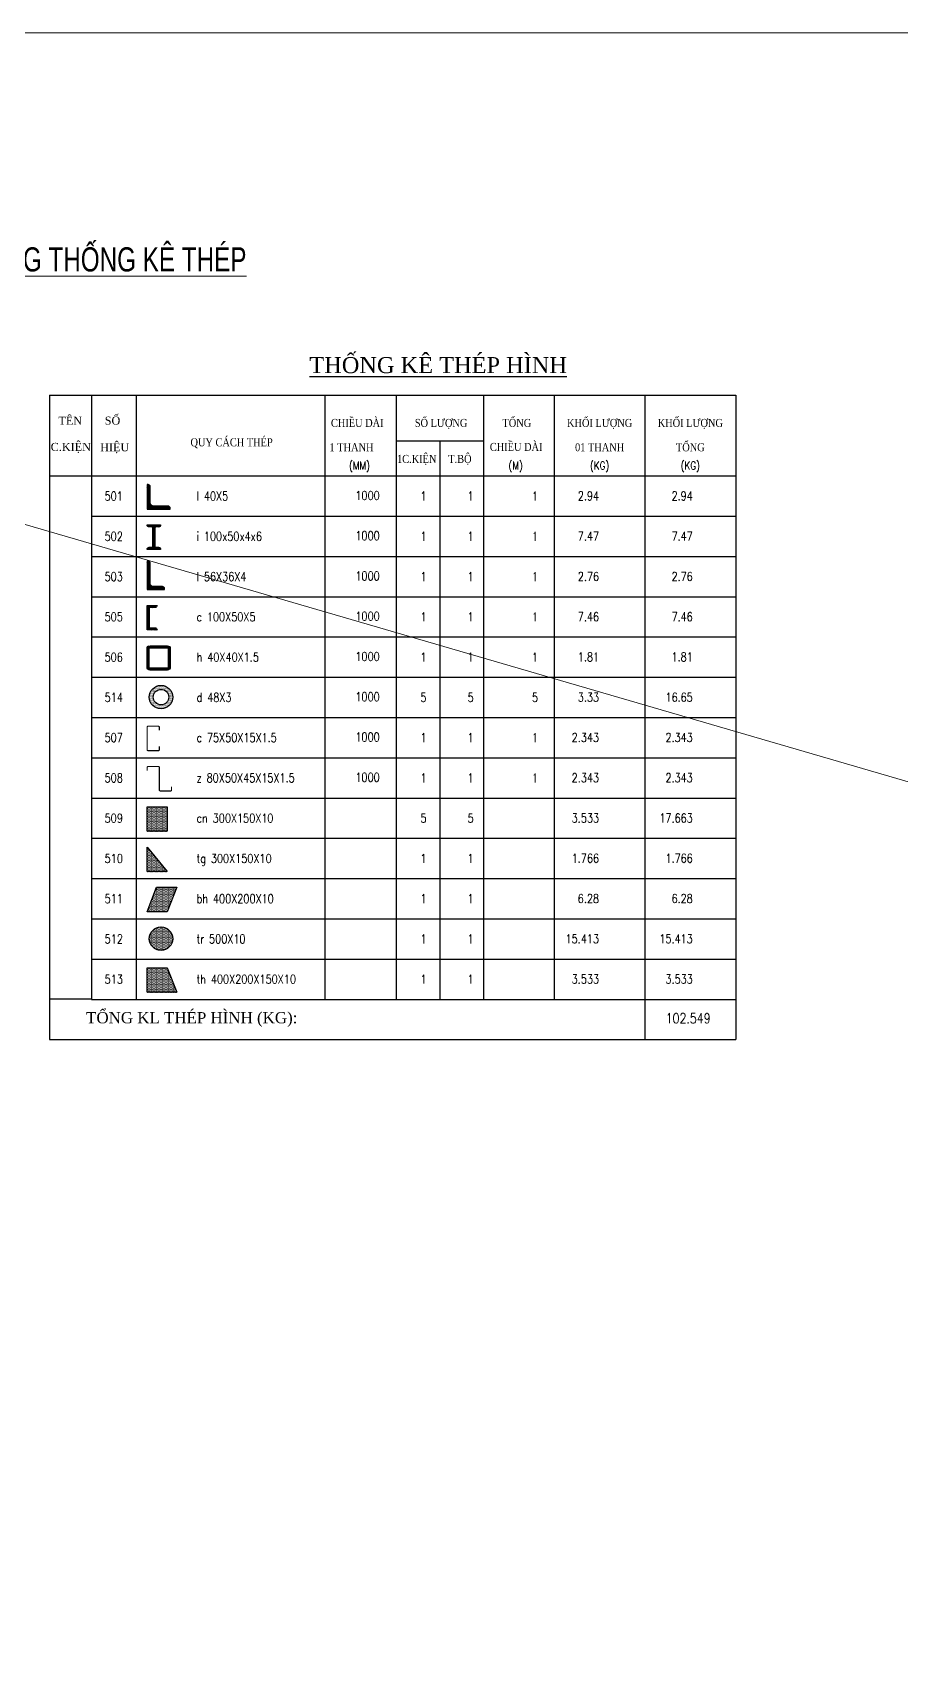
# Model space of a CAD drawing. Header units: millimetres. Extents: x -28300 to 83476, y -20306 to 12288.
# Drawn here: x -11468 to -2858, y -4009 to 12288 of the extents above; entities that cross this region are included whole.
import ezdxf
from ezdxf.enums import TextEntityAlignment as Align

# ---------------------------------------------------------------- set-up
doc = ezdxf.new("R2010")
doc.units = ezdxf.units.MM
doc.header["$LTSCALE"] = 20
doc.layers.add('00-Dim', color=8, linetype='Continuous', lineweight=13)
doc.layers.add('00-Text', color=4, linetype='Continuous', lineweight=15)
doc.layers.add('TKT_TextTD', color=2, linetype='Continuous')
doc.styles.add('TK', font='vnsimli.shx', dxfattribs={"width": 0.8})
doc.styles.add('TKT', font='vnsimli.shx', dxfattribs={"width": 0.8})
doc.styles.add('TKT_TieuDe', font='vntimeh.shx', dxfattribs={"width": 0.85})
doc.styles.add('VnAvantH', font='VHAVAN.TTF', dxfattribs={"width": 0.9})
pattern_1 = [(45, (29855.52012, 91748.59498), (-0.1767766953, 0.1767766953), [])]
pattern_2 = [(0, (30254.29495, 91750.79997), (0.15625, 0.3125), [0, -0.3125])]

# ---------------------------------------------------------------- blocks, each defined once
blk = doc.blocks.new('TKH_KLN')
at = {"color": 7}
blk.add_line((0, 0.04), (0, -9.96), dxfattribs=at)
for p, q in [((10.38, 0.04), (0, 0.04)), ((147.77, 0), (147.77, -10)), ((170.29, 0.04), (170.29, -9.96))]:
    blk.add_line(p, q)
at = {"color": 0}
blk.add_line((0, -9.96), (170.29, -9.96), dxfattribs=at)
at = {"color": 2, "style": 'TKT_TieuDe'}
blk.add_text('tæng kl thÐp h×nh (kg):', height=2.7778, dxfattribs=at).set_placement((9.07, -5.95))
at = {"color": 2, "style": 'TKT', "width": 0.8}
blk.add_attdef('TL1', text='', height=2.5, dxfattribs=at).set_placement((158.49, -5.95), align=Align.CENTER)
blk = doc.blocks.new('TKH_TD')
for p, q in [((0, 0), (0, -20)), ((0, 0), (170.29, 0)), ((10.38, 0), (10.38, -20)), ((21.49, 0), (21.49, -20)), ((68.33, 0), (68.33, -20)), ((86.03, 0), (86.03, -20)), ((107.71, 0), (107.71, -20)), ((125.26, 0), (125.26, -20)), ((147.77, 0), (147.77, -20)), ((170.29, 0), (170.29, -19.93)), ((170.29, 0), (170.29, -20)), ((86.03, -11.34), (107.71, -11.34)), ((96.87, -11.34), (96.87, -20)), ((0, -20), (170.29, -20))]:
    blk.add_line(p, q)
at = {"layer": 'TKT_TextTD', "color": 2, "style": 'TKT_TieuDe'}
for s, height, p in [('%%UTHèNg K£ THÐP h×nh', 4, (64.48, 5.49)), ('Tªn', 2, (2.19, -7.33)), ('Sè ', 2, (13.69, -7.29)), ('C.kiÖn', 2, (0.28, -13.83)), ('hiÖu', 2, (12.56, -13.91))]:
    blk.add_text(s, height=height, dxfattribs=at).set_placement(p)
at = {"layer": 'TKT_TextTD', "color": 2}
for s, style, width, p in [('chiÒu dµi', 'TKT_TieuDe', 0.85, (69.84, -7.87)), ('sè l\xadîng', 'TKT_TieuDe', 0.85, (90.65, -7.87)), ('tæng ', 'TKT_TieuDe', 0.85, (112.41, -7.87)), ('quy c¸ch thÐp', 'TKT_TieuDe', 0.85, (34.98, -12.68)), ('1 THANH', 'TKT_TieuDe', 0.85, (69.48, -13.91)), ('chiÒu dµi', 'TKT_TieuDe', 0.85, (109.28, -13.83)), ('(MM)', 'TKT', 0.8, (74.32, -18.47)), ('1C.KiÖn', 'TKT_TieuDe', 0.85, (86.24, -16.81)), ('T.Bé', 'TKT_TieuDe', 0.85, (98.96, -16.81)), ('(M)', 'TKT', 0.8, (113.9, -18.47))]:
    blk.add_text(s, height=2, dxfattribs=dict(at, style=style, width=width)).set_placement(p)
for s, style, width, p in [('khèi l\xadîng', 'TKT_TieuDe', 0.85, (136.52, -7.87)), ('khèi l\xadîng', 'TKT_TieuDe', 0.85, (159.03, -7.87)), ('01 thanh', 'TKT_TieuDe', 0.85, (136.52, -13.91)), ('tæng', 'TKT_TieuDe', 0.85, (159.03, -13.91)), ('(KG)', 'TKT', 0.8, (136.52, -18.47)), ('(KG)', 'TKT', 0.8, (159.03, -18.47))]:
    blk.add_text(s, height=2, dxfattribs=dict(at, style=style, width=width)).set_placement(p, align=Align.CENTER)
blk = doc.blocks.new('TKH_B1')
h = blk.add_hatch()
h.set_pattern_fill('ANSI31', color=251, scale=2, style=0)
h.set_pattern_definition(pattern_1)
edge = h.paths.add_edge_path()
edge.add_line((24.47, -2.2), (24.22, -2.2))
edge.add_line((24.22, -2.2), (24.22, -8.28))
edge.add_line((24.22, -8.28), (29.94, -8.28))
edge.add_line((29.94, -8.28), (29.94, -8.03))
edge.add_arc((29.44, -8.03), 0.5, 0, 90)
edge.add_line((29.44, -7.53), (25.72, -7.53))
edge.add_arc((25.72, -6.78), 0.75, 180, 270, ccw=False)
edge.add_line((24.97, -6.78), (24.97, -2.7))
edge.add_arc((24.47, -2.7), 0.5, 0, 90)
for p, q in [((0, 0), (0, -10)), ((10.38, -0.04), (10.38, -10.04)), ((68.33, -0.04), (68.33, -10.04)), ((86.03, -0.04), (86.03, -10.04)), ((96.87, -0.04), (96.87, -10.04)), ((107.71, -0.04), (107.71, -10.04)), ((125.26, -0.04), (125.26, -10.04)), ((147.77, 0), (147.77, -10)), ((170.29, -0.04), (170.29, -10.04))]:
    blk.add_line(p, q)
at = {"color": 7}
blk.add_line((21.49, -0.04), (21.49, -10.04), dxfattribs=at)
at = {"color": 8}
blk.add_line((10.38, -10.04), (170.29, -10.04), dxfattribs=at)
blk.add_lwpolyline([(24.47, -2.2), (24.22, -2.2), (24.22, -8.28), (29.94, -8.28), (29.94, -8.03, 0.414214), (29.44, -7.53), (25.72, -7.53, -0.414214), (24.97, -6.78), (24.97, -2.7, 0.414214)], format="xyb", close=True)
at = {"style": 'TK', "width": 0.8}
blk.add_attdef('SH', text='', height=2.2, dxfattribs=at).set_placement((15.93, -5.04), align=Align.MIDDLE)
blk.add_attdef('QC', (36.49, -6.14), '', height=2.2, dxfattribs=at)
for tag, p in [('DAI', (81.93, -4.88)), ('SL1', (93.56, -5.04)), ('SLTB', (105.24, -5.04)), ('CD', (121.24, -5.04)), ('TL1', (136.38, -5)), ('TL2', (159.65, -5))]:
    blk.add_attdef(tag, text='', height=2.2, dxfattribs=at).set_placement(p, align=Align.MIDDLE_RIGHT)
blk = doc.blocks.new('TKH_B2')
h = blk.add_hatch()
h.set_pattern_fill('ANSI31', color=251, scale=2, style=0)
h.set_pattern_definition([(45, (29846.50935, 91766.29391), (-0.1767766953, 0.1767766953), [])])
edge = h.paths.add_edge_path()
edge.add_arc((26.38, -2.97), 0.25, 90, 180)
edge.add_line((26.13, -2.97), (26.13, -7.51))
edge.add_arc((26.38, -7.51), 0.25, 180, 270)
edge.add_line((26.38, -7.76), (27.06, -7.76))
edge.add_arc((27.06, -8.26), 0.5, 0, 90, ccw=False)
edge.add_line((27.56, -8.26), (27.56, -8.28))
edge.add_line((27.56, -8.28), (24.22, -8.28))
edge.add_line((24.22, -8.28), (24.22, -8.26))
edge.add_arc((24.72, -8.26), 0.5, 90, 180, ccw=False)
edge.add_line((24.72, -7.76), (25.4, -7.76))
edge.add_arc((25.4, -7.51), 0.25, 270, 360)
edge.add_line((25.65, -7.51), (25.65, -2.97))
edge.add_arc((25.4, -2.97), 0.25, 0, 90)
edge.add_line((25.4, -2.72), (24.72, -2.72))
edge.add_arc((24.72, -2.22), 0.5, 180, 270, ccw=False)
edge.add_line((24.22, -2.22), (24.22, -2.2))
edge.add_line((24.22, -2.2), (27.56, -2.2))
edge.add_line((27.56, -2.2), (27.56, -2.22))
edge.add_arc((27.06, -2.22), 0.5, 270, 360, ccw=False)
edge.add_line((27.06, -2.72), (26.38, -2.72))
for p, q in [((0, 0), (0, -10)), ((10.38, -0.04), (10.38, -10.04)), ((68.33, -0.04), (68.33, -10.04)), ((86.03, -0.04), (86.03, -10.04)), ((96.87, -0.04), (96.87, -10.04)), ((107.71, -0.04), (107.71, -10.04)), ((125.26, -0.04), (125.26, -10.04)), ((147.77, 0), (147.77, -10)), ((170.29, -0.04), (170.29, -10.04))]:
    blk.add_line(p, q)
at = {"color": 7}
blk.add_line((21.49, -0.04), (21.49, -10.04), dxfattribs=at)
at = {"color": 8}
blk.add_line((10.38, -10.04), (170.29, -10.04), dxfattribs=at)
blk.add_lwpolyline([(26.38, -2.72, 0.414214), (26.13, -2.97), (26.13, -7.51, 0.414214), (26.38, -7.76), (27.06, -7.76, -0.414214), (27.56, -8.26), (27.56, -8.28), (24.22, -8.28), (24.22, -8.26, -0.414214), (24.72, -7.76), (25.4, -7.76, 0.414214), (25.65, -7.51), (25.65, -2.97, 0.414214), (25.4, -2.72), (24.72, -2.72, -0.414214), (24.22, -2.22), (24.22, -2.2), (27.56, -2.2), (27.56, -2.22, -0.414214), (27.06, -2.72), (26.38, -2.72)], format="xyb")
at = {"style": 'TK', "width": 0.8}
blk.add_attdef('SH', text='', height=2.2, dxfattribs=at).set_placement((15.93, -5.04), align=Align.MIDDLE)
blk.add_attdef('QC', (36.49, -6.14), '', height=2.2, dxfattribs=at)
for tag, p in [('DAI', (81.93, -4.88)), ('SL1', (93.56, -5.04)), ('SLTB', (105.24, -5.04)), ('CD', (121.24, -5.04)), ('TL1', (136.38, -5)), ('TL2', (159.65, -5))]:
    blk.add_attdef(tag, text='', height=2.2, dxfattribs=at).set_placement(p, align=Align.MIDDLE_RIGHT)
blk = doc.blocks.new('TKH_B3')
h = blk.add_hatch()
h.set_pattern_fill('ANSI31', color=251, scale=2, style=0)
h.set_pattern_definition(pattern_1)
edge = h.paths.add_edge_path()
edge.add_line((24.47, -1.19), (24.22, -1.19))
edge.add_line((24.22, -1.19), (24.22, -8.28))
edge.add_line((24.22, -8.28), (28.54, -8.28))
edge.add_line((28.54, -8.28), (28.54, -8.03))
edge.add_arc((28.04, -8.03), 0.5, 0, 90)
edge.add_line((28.04, -7.53), (25.72, -7.53))
edge.add_arc((25.72, -6.78), 0.75, 180, 270, ccw=False)
edge.add_line((24.97, -6.78), (24.97, -1.69))
edge.add_arc((24.47, -1.69), 0.5, 0, 90)
for p, q in [((0, 0), (0, -10)), ((10.38, -0.04), (10.38, -10.04)), ((68.33, -0.04), (68.33, -10.04)), ((86.03, -0.04), (86.03, -10.04)), ((96.87, -0.04), (96.87, -10.04)), ((107.71, -0.04), (107.71, -10.04)), ((125.26, -0.04), (125.26, -10.04)), ((147.77, 0), (147.77, -10)), ((170.29, -0.04), (170.29, -10.04))]:
    blk.add_line(p, q)
at = {"color": 7}
blk.add_line((21.49, -0.04), (21.49, -10.04), dxfattribs=at)
at = {"color": 8}
blk.add_line((10.38, -10.04), (170.29, -10.04), dxfattribs=at)
blk.add_lwpolyline([(24.47, -1.19), (24.22, -1.19), (24.22, -8.28), (28.54, -8.28), (28.54, -8.03, 0.414214), (28.04, -7.53), (25.72, -7.53, -0.414214), (24.97, -6.78), (24.97, -1.69, 0.414214)], format="xyb", close=True)
at = {"style": 'TK', "width": 0.8}
blk.add_attdef('SH', text='', height=2.2, dxfattribs=at).set_placement((15.93, -5.04), align=Align.MIDDLE)
blk.add_attdef('QC', (36.49, -6.14), '', height=2.2, dxfattribs=at)
for tag, p in [('DAI', (81.93, -4.88)), ('SL1', (93.56, -5.04)), ('SLTB', (105.24, -5.04)), ('CD', (121.24, -5.04)), ('TL1', (136.38, -5)), ('TL2', (159.65, -5))]:
    blk.add_attdef(tag, text='', height=2.2, dxfattribs=at).set_placement(p, align=Align.MIDDLE_RIGHT)
blk = doc.blocks.new('TKH_B5')
h = blk.add_hatch()
h.set_pattern_fill('ANSI31', color=251, scale=2, style=0)
h.set_pattern_definition([(45, (30252.86249, 91691.33131), (-0.1767766953, 0.1767766953), [])])
h.paths.add_polyline_path([(24.22, -8.28), (26.69, -8.28, 0.426283), (26.19, -7.76), (24.94, -7.76, -0.414214), (24.69, -7.51), (24.69, -2.97, -0.414214), (24.94, -2.72), (26.19, -2.72, 0.426283), (26.69, -2.2), (24.22, -2.2)])
for p, q in [((0, 0), (0, -10)), ((10.38, -0.04), (10.38, -10.04)), ((68.33, -0.04), (68.33, -10.04)), ((86.03, -0.04), (86.03, -10.04)), ((96.87, -0.04), (96.87, -10.04)), ((107.71, -0.04), (107.71, -10.04)), ((125.26, -0.04), (125.26, -10.04)), ((147.77, 0), (147.77, -10)), ((170.29, -0.04), (170.29, -10.04))]:
    blk.add_line(p, q)
at = {"color": 7}
blk.add_line((21.49, -0.04), (21.49, -10.04), dxfattribs=at)
at = {"color": 8}
blk.add_line((10.38, -10.04), (170.29, -10.04), dxfattribs=at)
blk.add_lwpolyline([(24.94, -2.72, 0.414214), (24.69, -2.97), (24.69, -7.51, 0.414214), (24.94, -7.76), (26.19, -7.76, -0.414214), (26.69, -8.26), (26.69, -8.28), (24.22, -8.28), (24.22, -2.2), (26.69, -2.2), (26.69, -2.22, -0.414214), (26.19, -2.72), (24.94, -2.72)], format="xyb")
at = {"style": 'TK', "width": 0.8}
blk.add_attdef('SH', text='', height=2.2, dxfattribs=at).set_placement((15.93, -5.04), align=Align.MIDDLE)
blk.add_attdef('QC', (36.49, -6.14), '', height=2.2, dxfattribs=at)
for tag, p in [('DAI', (81.93, -4.88)), ('SL1', (93.56, -5.04)), ('SLTB', (105.24, -5.04)), ('CD', (121.24, -5.04)), ('TL1', (136.38, -5)), ('TL2', (159.65, -5))]:
    blk.add_attdef(tag, text='', height=2.2, dxfattribs=at).set_placement(p, align=Align.MIDDLE_RIGHT)
blk = doc.blocks.new('TKH_B6')
h = blk.add_hatch()
h.set_pattern_fill('ANSI31', color=251, scale=2, style=0)
h.set_pattern_definition([(45, (30254.29495, 91700.3071), (-0.1767766953, 0.1767766953), [])])
h.paths.add_polyline_path([(29.96, -2.97, 0.414214), (29.21, -2.22), (24.94, -2.22, 0.414214), (24.19, -2.97), (24.19, -7.51, 0.414214), (24.94, -8.26), (29.21, -8.26, 0.414214), (29.96, -7.51)])
h.paths.add_polyline_path([(29.46, -7.51, -0.414214), (29.21, -7.76), (24.94, -7.76, -0.414214), (24.69, -7.51), (24.69, -2.97, -0.414214), (24.94, -2.72), (29.21, -2.72, -0.414214), (29.46, -2.97)], flags=16)
for p, q in [((0, 0), (0, -10)), ((10.38, -0.04), (10.38, -10.04)), ((68.33, -0.04), (68.33, -10.04)), ((86.03, -0.04), (86.03, -10.04)), ((96.87, -0.04), (96.87, -10.04)), ((107.71, -0.04), (107.71, -10.04)), ((125.26, -0.04), (125.26, -10.04)), ((147.77, 0), (147.77, -10)), ((170.29, -0.04), (170.29, -10.04))]:
    blk.add_line(p, q)
at = {"color": 7}
blk.add_line((21.49, -0.04), (21.49, -10.04), dxfattribs=at)
at = {"color": 8}
blk.add_line((10.38, -10.04), (170.29, -10.04), dxfattribs=at)
for points in [[(29.21, -8.26), (24.94, -8.26, -0.414214), (24.19, -7.51), (24.19, -2.97, -0.414214), (24.94, -2.22), (29.21, -2.22, -0.414214), (29.96, -2.97), (29.96, -7.51, -0.414214)], [(29.21, -7.76), (24.94, -7.76, -0.414214), (24.69, -7.51), (24.69, -2.97, -0.414214), (24.94, -2.72), (29.21, -2.72, -0.414214), (29.46, -2.97), (29.46, -7.51, -0.414214), (29.21, -7.76)]]:
    blk.add_lwpolyline(points, format="xyb", close=True)
at = {"style": 'TK', "width": 0.8}
blk.add_attdef('SH', text='', height=2.2, dxfattribs=at).set_placement((15.93, -5.04), align=Align.MIDDLE)
blk.add_attdef('QC', (36.49, -6.14), '', height=2.2, dxfattribs=at)
for tag, p in [('DAI', (81.93, -4.88)), ('SL1', (93.56, -5.04)), ('SLTB', (105.24, -5.04)), ('CD', (121.24, -5.04)), ('TL1', (136.38, -5)), ('TL2', (159.65, -5))]:
    blk.add_attdef(tag, text='', height=2.2, dxfattribs=at).set_placement(p, align=Align.MIDDLE_RIGHT)
blk = doc.blocks.new('TKH_B7')
for p, q in [((0, 0), (0, -10)), ((10.38, -0.04), (10.38, -10.04)), ((68.33, -0.04), (68.33, -10.04)), ((86.03, -0.04), (86.03, -10.04)), ((96.87, -0.04), (96.87, -10.04)), ((107.71, -0.04), (107.71, -10.04)), ((125.26, -0.04), (125.26, -10.04)), ((147.77, 0), (147.77, -10)), ((170.29, -0.04), (170.29, -10.04))]:
    blk.add_line(p, q)
at = {"color": 7}
blk.add_line((21.49, -0.04), (21.49, -10.04), dxfattribs=at)
at = {"color": 8}
blk.add_line((10.38, -10.04), (170.29, -10.04), dxfattribs=at)
at = {"color": 3, "const_width": 0.3}
blk.add_lwpolyline([(27.24, -7.22), (27.24, -8.03, -0.414214), (26.99, -8.28), (24.47, -8.28, -0.414214), (24.22, -8.03), (24.22, -2.45, -0.414214), (24.47, -2.2), (26.99, -2.2, -0.414214), (27.24, -2.45), (27.24, -3.26)], format="xyb", dxfattribs=at)
at = {"style": 'TK', "width": 0.8}
blk.add_attdef('SH', text='', height=2.2, dxfattribs=at).set_placement((15.93, -5.04), align=Align.MIDDLE)
blk.add_attdef('QC', (36.49, -6.14), '', height=2.2, dxfattribs=at)
for tag, p in [('DAI', (81.93, -4.88)), ('SL1', (93.56, -5.04)), ('SLTB', (105.24, -5.04)), ('CD', (121.24, -5.04)), ('TL1', (136.38, -5)), ('TL2', (159.65, -5))]:
    blk.add_attdef(tag, text='', height=2.2, dxfattribs=at).set_placement(p, align=Align.MIDDLE_RIGHT)
blk = doc.blocks.new('TKH_B8')
for p, q in [((0, 0), (0, -10)), ((10.38, -0.04), (10.38, -10.04)), ((68.33, -0.04), (68.33, -10.04)), ((86.03, -0.04), (86.03, -10.04)), ((96.87, -0.04), (96.87, -10.04)), ((107.71, -0.04), (107.71, -10.04)), ((125.26, -0.04), (125.26, -10.04)), ((147.77, 0), (147.77, -10)), ((170.29, -0.04), (170.29, -10.04))]:
    blk.add_line(p, q)
at = {"color": 7}
blk.add_line((21.49, -0.04), (21.49, -10.04), dxfattribs=at)
at = {"color": 8}
blk.add_line((10.38, -10.04), (170.29, -10.04), dxfattribs=at)
at = {"color": 3, "const_width": 0.3}
blk.add_lwpolyline([(30.27, -7.22), (30.27, -8.03, -0.414214), (30.02, -8.28), (27.49, -8.28, -0.414214), (27.24, -8.03), (27.24, -2.45, 0.414214), (26.99, -2.2), (24.47, -2.2, 0.414214), (24.22, -2.45), (24.22, -3.26)], format="xyb", dxfattribs=at)
at = {"style": 'TK', "width": 0.8}
blk.add_attdef('SH', text='', height=2.2, dxfattribs=at).set_placement((15.93, -5.04), align=Align.MIDDLE)
blk.add_attdef('QC', (36.49, -6.14), '', height=2.2, dxfattribs=at)
for tag, p in [('DAI', (81.93, -4.88)), ('SL1', (93.56, -5.04)), ('SLTB', (105.24, -5.04)), ('CD', (121.24, -5.04)), ('TL1', (136.38, -5)), ('TL2', (159.65, -5))]:
    blk.add_attdef(tag, text='', height=2.2, dxfattribs=at).set_placement(p, align=Align.MIDDLE_RIGHT)
blk = doc.blocks.new('TKH_B9')
h = blk.add_hatch()
h.set_pattern_fill('DOTS', color=8, scale=5, style=0)
h.set_pattern_definition(pattern_2)
h.paths.add_polyline_path([(29.21, -2.2), (24.22, -2.2), (24.22, -8.28), (29.21, -8.28)])
for p, q in [((0, 0), (0, -10)), ((10.38, -0.04), (10.38, -10.04)), ((68.33, -0.04), (68.33, -10.04)), ((86.03, -0.04), (86.03, -10.04)), ((96.87, -0.04), (96.87, -10.04)), ((107.71, -0.04), (107.71, -10.04)), ((125.26, -0.04), (125.26, -10.04)), ((147.77, 0), (147.77, -10)), ((170.29, -0.04), (170.29, -10.04))]:
    blk.add_line(p, q)
at = {"color": 7}
blk.add_line((21.49, -0.04), (21.49, -10.04), dxfattribs=at)
at = {"color": 8}
blk.add_line((10.38, -10.04), (170.29, -10.04), dxfattribs=at)
at = {"color": 3}
blk.add_lwpolyline([(24.22, -2.2), (29.21, -2.2), (29.21, -8.28), (24.22, -8.28)], close=True, dxfattribs=at)
at = {"style": 'TK', "width": 0.8}
blk.add_attdef('SH', text='', height=2.2, dxfattribs=at).set_placement((15.93, -5.04), align=Align.MIDDLE)
blk.add_attdef('QC', (36.49, -6.14), '', height=2.2, dxfattribs=at)
for tag, p in [('DAI', (81.93, -4.88)), ('SL1', (93.56, -5.04)), ('SLTB', (105.24, -5.04)), ('CD', (121.24, -5.04)), ('TL1', (136.38, -5)), ('TL2', (159.65, -5))]:
    blk.add_attdef(tag, text='', height=2.2, dxfattribs=at).set_placement(p, align=Align.MIDDLE_RIGHT)
blk = doc.blocks.new('TKH_B10')
h = blk.add_hatch()
h.set_pattern_fill('DOTS', color=8, scale=5, style=0)
h.set_pattern_definition(pattern_2)
h.paths.add_polyline_path([(29.21, -8.28), (24.22, -2.2), (24.22, -8.28)])
for p, q in [((0, 0), (0, -10)), ((10.38, -0.04), (10.38, -10.04)), ((68.33, -0.04), (68.33, -10.04)), ((86.03, -0.04), (86.03, -10.04)), ((96.87, -0.04), (96.87, -10.04)), ((107.71, -0.04), (107.71, -10.04)), ((125.26, -0.04), (125.26, -10.04)), ((147.77, 0), (147.77, -10)), ((170.29, -0.04), (170.29, -10.04))]:
    blk.add_line(p, q)
at = {"color": 7}
blk.add_line((21.49, -0.04), (21.49, -10.04), dxfattribs=at)
at = {"color": 8}
blk.add_line((10.38, -10.04), (170.29, -10.04), dxfattribs=at)
at = {"color": 3}
blk.add_lwpolyline([(24.22, -2.2), (24.22, -2.2), (29.21, -8.28), (24.22, -8.28)], close=True, dxfattribs=at)
at = {"style": 'TK', "width": 0.8}
blk.add_attdef('SH', text='', height=2.2, dxfattribs=at).set_placement((15.93, -5.04), align=Align.MIDDLE)
blk.add_attdef('QC', (36.49, -6.14), '', height=2.2, dxfattribs=at)
for tag, p in [('DAI', (81.93, -4.88)), ('SL1', (93.56, -5.04)), ('SLTB', (105.24, -5.04)), ('CD', (121.24, -5.04)), ('TL1', (136.38, -5)), ('TL2', (159.65, -5))]:
    blk.add_attdef(tag, text='', height=2.2, dxfattribs=at).set_placement(p, align=Align.MIDDLE_RIGHT)
blk = doc.blocks.new('TKH_B11')
h = blk.add_hatch()
h.set_pattern_fill('DOTS', color=8, scale=5, style=0)
h.set_pattern_definition(pattern_2)
h.paths.add_polyline_path([(31.55, -2.2), (26.56, -2.2), (24.22, -8.28), (29.21, -8.28)])
for p, q in [((0, 0), (0, -10)), ((10.38, -0.04), (10.38, -10.04)), ((68.33, -0.04), (68.33, -10.04)), ((86.03, -0.04), (86.03, -10.04)), ((96.87, -0.04), (96.87, -10.04)), ((107.71, -0.04), (107.71, -10.04)), ((125.26, -0.04), (125.26, -10.04)), ((147.77, 0), (147.77, -10)), ((170.29, -0.04), (170.29, -10.04))]:
    blk.add_line(p, q)
at = {"color": 7}
blk.add_line((21.49, -0.04), (21.49, -10.04), dxfattribs=at)
at = {"color": 8}
blk.add_line((10.38, -10.04), (170.29, -10.04), dxfattribs=at)
at = {"color": 3}
blk.add_lwpolyline([(26.56, -2.2), (31.55, -2.2), (29.21, -8.28), (24.22, -8.28)], close=True, dxfattribs=at)
at = {"style": 'TK', "width": 0.8}
blk.add_attdef('SH', text='', height=2.2, dxfattribs=at).set_placement((15.93, -5.04), align=Align.MIDDLE)
blk.add_attdef('QC', (36.49, -6.14), '', height=2.2, dxfattribs=at)
for tag, p in [('DAI', (81.93, -4.88)), ('SL1', (93.56, -5.04)), ('SLTB', (105.24, -5.04)), ('CD', (121.24, -5.04)), ('TL1', (136.38, -5)), ('TL2', (159.65, -5))]:
    blk.add_attdef(tag, text='', height=2.2, dxfattribs=at).set_placement(p, align=Align.MIDDLE_RIGHT)
blk = doc.blocks.new('TKH_B12')
h = blk.add_hatch()
h.set_pattern_fill('DOTS', color=8, scale=5, style=0)
h.set_pattern_definition([(0, (30254.29495, 91839.81007), (0.15625, 0.3125), [0, -0.3125])])
h.paths.add_polyline_path([(30.58, -4.97, 1), (24.74, -4.97, 1)])
for p, q in [((0, 0), (0, -10)), ((10.38, -0.04), (10.38, -10.04)), ((68.33, -0.04), (68.33, -10.04)), ((86.03, -0.04), (86.03, -10.04)), ((96.87, -0.04), (96.87, -10.04)), ((107.71, -0.04), (107.71, -10.04)), ((125.26, -0.04), (125.26, -10.04)), ((147.77, 0), (147.77, -10)), ((170.29, -0.04), (170.29, -10.04))]:
    blk.add_line(p, q)
at = {"color": 7}
blk.add_line((21.49, -0.04), (21.49, -10.04), dxfattribs=at)
at = {"color": 8}
blk.add_line((10.38, -10.04), (170.29, -10.04), dxfattribs=at)
at = {"color": 3}
blk.add_circle((27.66, -4.97), 2.92, dxfattribs=at)
at = {"style": 'TK', "width": 0.8}
blk.add_attdef('SH', text='', height=2.2, dxfattribs=at).set_placement((15.93, -5.04), align=Align.MIDDLE)
blk.add_attdef('QC', (36.49, -6.14), '', height=2.2, dxfattribs=at)
for tag, p in [('DAI', (81.93, -4.88)), ('SL1', (93.56, -5.04)), ('SLTB', (105.24, -5.04)), ('CD', (121.24, -5.04)), ('TL1', (136.38, -5)), ('TL2', (159.65, -5))]:
    blk.add_attdef(tag, text='', height=2.2, dxfattribs=at).set_placement(p, align=Align.MIDDLE_RIGHT)
blk = doc.blocks.new('TKH_B13')
h = blk.add_hatch()
h.set_pattern_fill('DOTS', color=8, scale=5, style=0)
h.set_pattern_definition(pattern_2)
h.paths.add_polyline_path([(29.21, -2.2), (24.22, -2.2), (24.22, -8.28), (31.61, -8.28)])
for p, q in [((0, 0), (0, -10)), ((10.38, -0.04), (10.38, -10.04)), ((68.33, -0.04), (68.33, -10.04)), ((86.03, -0.04), (86.03, -10.04)), ((96.87, -0.04), (96.87, -10.04)), ((107.71, -0.04), (107.71, -10.04)), ((125.26, -0.04), (125.26, -10.04)), ((147.77, 0), (147.77, -10)), ((170.29, -0.04), (170.29, -10.04))]:
    blk.add_line(p, q)
at = {"color": 7}
blk.add_line((21.49, -0.04), (21.49, -10.04), dxfattribs=at)
at = {"color": 8}
blk.add_line((10.38, -10.04), (170.29, -10.04), dxfattribs=at)
at = {"color": 3}
blk.add_lwpolyline([(24.22, -2.2), (29.21, -2.2), (31.61, -8.28), (24.22, -8.28)], close=True, dxfattribs=at)
at = {"style": 'TK', "width": 0.8}
blk.add_attdef('SH', text='', height=2.2, dxfattribs=at).set_placement((15.93, -5.04), align=Align.MIDDLE)
blk.add_attdef('QC', (36.49, -6.14), '', height=2.2, dxfattribs=at)
for tag, p in [('DAI', (81.93, -4.88)), ('SL1', (93.56, -5.04)), ('SLTB', (105.24, -5.04)), ('CD', (121.24, -5.04)), ('TL1', (136.38, -5)), ('TL2', (159.65, -5))]:
    blk.add_attdef(tag, text='', height=2.2, dxfattribs=at).set_placement(p, align=Align.MIDDLE_RIGHT)
blk = doc.blocks.new('TKH_B14')
h = blk.add_hatch()
h.set_pattern_fill('DOTS', color=8, scale=2.5, style=0)
h.set_pattern_definition([(0, (30254.29495, 91800.9903), (0.078125, 0.15625), [0, -0.15625])])
h.paths.add_polyline_path([(24.74, -4.97, 1), (30.58, -4.97, 1)])
h.paths.add_polyline_path([(29.58, -4.97, -1), (25.74, -4.97, -1)], flags=16)
for p, q in [((0, 0), (0, -10)), ((10.38, -0.04), (10.38, -10.04)), ((68.33, -0.04), (68.33, -10.04)), ((86.03, -0.04), (86.03, -10.04)), ((96.87, -0.04), (96.87, -10.04)), ((107.71, -0.04), (107.71, -10.04)), ((125.26, -0.04), (125.26, -10.04)), ((147.77, 0), (147.77, -10)), ((170.29, -0.04), (170.29, -10.04))]:
    blk.add_line(p, q)
at = {"color": 7}
blk.add_line((21.49, -0.04), (21.49, -10.04), dxfattribs=at)
at = {"color": 8}
blk.add_line((10.38, -10.04), (170.29, -10.04), dxfattribs=at)
blk.add_circle((27.66, -4.97), 2.92)
blk.add_circle((27.66, -4.97), 1.92, dxfattribs=at)
at = {"style": 'TK', "width": 0.8}
blk.add_attdef('SH', text='', height=2.2, dxfattribs=at).set_placement((15.93, -5.04), align=Align.MIDDLE)
blk.add_attdef('QC', (36.49, -6.14), '', height=2.2, dxfattribs=at)
for tag, p in [('DAI', (81.93, -4.88)), ('SL1', (93.56, -5.04)), ('SLTB', (105.24, -5.04)), ('CD', (121.24, -5.04)), ('TL1', (136.38, -5)), ('TL2', (159.65, -5))]:
    blk.add_attdef(tag, text='', height=2.2, dxfattribs=at).set_placement(p, align=Align.MIDDLE_RIGHT)

msp = doc.modelspace()

# ---------------------------------------------------------------- linework, layer by layer
at = {"layer": '00-Dim', "color": 1}
msp.add_lwpolyline([(-28299.85, 12288.24), (83475.52, 12288.24), (83475.52, -20305.7), (-28299.85, -20305.7)], close=True, dxfattribs=at)
msp.add_lwpolyline([(83475.52, -20305.7), (-28299.85, 12288.24)], dxfattribs=at)

# ---------------------------------------------------------------- block references
at = {"xscale": 40, "yscale": 40, "zscale": 40}
msp.add_blockref('TKH_TD', (-11302.35, 8687.33), dxfattribs=at)
for name, p, values in [('TKH_B1', (-11302.35, 7887.33), {'SH': '501', 'QC': 'l 40X5', 'DAI': '1000', 'SL1': '1', 'SLTB': '1', 'CD': '1', 'TL1': '2.94', 'TL2': '2.94'}), ('TKH_B2', (-11302.35, 7487.33), {'SH': '502', 'QC': 'i 100x50x4x6', 'DAI': '1000', 'SL1': '1', 'SLTB': '1', 'CD': '1', 'TL1': '7.47', 'TL2': '7.47'}), ('TKH_B3', (-11302.35, 7087.33), {'SH': '503', 'QC': 'l 56X36X4', 'DAI': '1000', 'SL1': '1', 'SLTB': '1', 'CD': '1', 'TL1': '2.76', 'TL2': '2.76'}), ('TKH_B5', (-11302.35, 6687.33), {'SH': '505', 'QC': 'c 100X50X5', 'DAI': '1000', 'SL1': '1', 'SLTB': '1', 'CD': '1', 'TL1': '7.46', 'TL2': '7.46'}), ('TKH_B6', (-11302.35, 6287.33), {'SH': '506', 'QC': 'h 40X40X1.5', 'DAI': '1000', 'SL1': '1', 'SLTB': '1', 'CD': '1', 'TL1': '1.81', 'TL2': '1.81'}), ('TKH_B14', (-11302.35, 5887.33), {'SH': '514', 'QC': 'd 48X3', 'DAI': '1000', 'SL1': '5', 'SLTB': '5', 'CD': '5', 'TL1': '3.33', 'TL2': '16.65'}), ('TKH_B7', (-11302.35, 5487.33), {'SH': '507', 'QC': 'c 75X50X15X1.5', 'DAI': '1000', 'SL1': '1', 'SLTB': '1', 'CD': '1', 'TL1': '2.343', 'TL2': '2.343'}), ('TKH_B8', (-11302.35, 5087.33), {'SH': '508', 'QC': 'z 80X50X45X15X1.5', 'DAI': '1000', 'SL1': '1', 'SLTB': '1', 'CD': '1', 'TL1': '2.343', 'TL2': '2.343'}), ('TKH_KLN', (-11302.35, 2685.8), {'TL1': '102.549'})]:
    msp.add_blockref(name, p, dxfattribs=at).add_auto_attribs(values)
ref = msp.add_blockref('TKH_B9', (-11302.35, 4687.33), dxfattribs=dict(xscale=40, yscale=40, zscale=40))
ref.add_attrib('SH', '509', dxfattribs={"height": 88, "style": 'TK', "width": 0.8}).set_placement((-10665, 4485.74), align=Align.MIDDLE)
ref.add_attrib('QC', 'cn 300X150X10', (-9842.73, 4441.74), dxfattribs={"height": 88, "style": 'TK', "width": 0.8})
ref.add_attrib('SL1', '5', dxfattribs={"height": 88, "style": 'TK', "width": 0.8}).set_placement((-7559.78, 4485.8), align=Align.MIDDLE_RIGHT)
ref.add_attrib('SLTB', '5', dxfattribs={"height": 88, "style": 'TK', "width": 0.8}).set_placement((-7092.58, 4485.8), align=Align.MIDDLE_RIGHT)
ref.add_attrib('TL1', '3.533', dxfattribs={"height": 88, "style": 'TK', "width": 0.8}).set_placement((-5847.34, 4487.33), align=Align.MIDDLE_RIGHT)
ref.add_attrib('TL2', '17.663', dxfattribs={"height": 88, "style": 'TK', "width": 0.8}).set_placement((-4916.42, 4487.33), align=Align.MIDDLE_RIGHT)
ref = msp.add_blockref('TKH_B10', (-11302.35, 4287.33), dxfattribs=dict(xscale=40, yscale=40, zscale=40))
ref.add_attrib('SH', '510', dxfattribs={"height": 88, "style": 'TK', "width": 0.8}).set_placement((-10665, 4085.74), align=Align.MIDDLE)
ref.add_attrib('QC', 'tg 300X150X10', (-9842.73, 4041.74), dxfattribs={"height": 88, "style": 'TK', "width": 0.8})
ref.add_attrib('SL1', '1', dxfattribs={"height": 88, "style": 'TK', "width": 0.8}).set_placement((-7559.78, 4085.8), align=Align.MIDDLE_RIGHT)
ref.add_attrib('SLTB', '1', dxfattribs={"height": 88, "style": 'TK', "width": 0.8}).set_placement((-7092.58, 4085.8), align=Align.MIDDLE_RIGHT)
ref.add_attrib('TL1', '1.766', dxfattribs={"height": 88, "style": 'TK', "width": 0.8}).set_placement((-5847.34, 4087.33), align=Align.MIDDLE_RIGHT)
ref.add_attrib('TL2', '1.766', dxfattribs={"height": 88, "style": 'TK', "width": 0.8}).set_placement((-4916.42, 4087.33), align=Align.MIDDLE_RIGHT)
ref = msp.add_blockref('TKH_B11', (-11302.35, 3887.33), dxfattribs=dict(xscale=40, yscale=40, zscale=40))
ref.add_attrib('SH', '511', dxfattribs={"height": 88, "style": 'TK', "width": 0.8}).set_placement((-10665, 3685.74), align=Align.MIDDLE)
ref.add_attrib('QC', 'bh 400X200X10', (-9842.73, 3641.74), dxfattribs={"height": 88, "style": 'TK', "width": 0.8})
ref.add_attrib('SL1', '1', dxfattribs={"height": 88, "style": 'TK', "width": 0.8}).set_placement((-7559.78, 3685.8), align=Align.MIDDLE_RIGHT)
ref.add_attrib('SLTB', '1', dxfattribs={"height": 88, "style": 'TK', "width": 0.8}).set_placement((-7092.58, 3685.8), align=Align.MIDDLE_RIGHT)
ref.add_attrib('TL1', '6.28', dxfattribs={"height": 88, "style": 'TK', "width": 0.8}).set_placement((-5847.34, 3687.33), align=Align.MIDDLE_RIGHT)
ref.add_attrib('TL2', '6.28', dxfattribs={"height": 88, "style": 'TK', "width": 0.8}).set_placement((-4916.42, 3687.33), align=Align.MIDDLE_RIGHT)
ref = msp.add_blockref('TKH_B12', (-11302.35, 3487.33), dxfattribs=dict(xscale=40, yscale=40, zscale=40))
ref.add_attrib('SH', '512', dxfattribs={"height": 88, "style": 'TK', "width": 0.8}).set_placement((-10665, 3285.74), align=Align.MIDDLE)
ref.add_attrib('QC', 'tr 500X10', (-9842.73, 3241.74), dxfattribs={"height": 88, "style": 'TK', "width": 0.8})
ref.add_attrib('SL1', '1', dxfattribs={"height": 88, "style": 'TK', "width": 0.8}).set_placement((-7559.78, 3285.8), align=Align.MIDDLE_RIGHT)
ref.add_attrib('SLTB', '1', dxfattribs={"height": 88, "style": 'TK', "width": 0.8}).set_placement((-7092.58, 3285.8), align=Align.MIDDLE_RIGHT)
ref.add_attrib('TL1', '15.413', dxfattribs={"height": 88, "style": 'TK', "width": 0.8}).set_placement((-5847.34, 3287.33), align=Align.MIDDLE_RIGHT)
ref.add_attrib('TL2', '15.413', dxfattribs={"height": 88, "style": 'TK', "width": 0.8}).set_placement((-4916.42, 3287.33), align=Align.MIDDLE_RIGHT)
ref = msp.add_blockref('TKH_B13', (-11302.35, 3087.33), dxfattribs=dict(xscale=40, yscale=40, zscale=40))
ref.add_attrib('SH', '513', dxfattribs={"height": 88, "style": 'TK', "width": 0.8}).set_placement((-10665, 2885.74), align=Align.MIDDLE)
ref.add_attrib('QC', 'th 400X200X150X10', (-9842.73, 2841.74), dxfattribs={"height": 88, "style": 'TK', "width": 0.8})
ref.add_attrib('SL1', '1', dxfattribs={"height": 88, "style": 'TK', "width": 0.8}).set_placement((-7559.78, 2885.8), align=Align.MIDDLE_RIGHT)
ref.add_attrib('SLTB', '1', dxfattribs={"height": 88, "style": 'TK', "width": 0.8}).set_placement((-7092.58, 2885.8), align=Align.MIDDLE_RIGHT)
ref.add_attrib('TL1', '3.533', dxfattribs={"height": 88, "style": 'TK', "width": 0.8}).set_placement((-5847.34, 2887.33), align=Align.MIDDLE_RIGHT)
ref.add_attrib('TL2', '3.533', dxfattribs={"height": 88, "style": 'TK', "width": 0.8}).set_placement((-4916.42, 2887.33), align=Align.MIDDLE_RIGHT)

# ---------------------------------------------------------------- texts
at = {"layer": '00-Text', "color": 3, "style": 'VnAvantH', "width": 0.75}
msp.add_text('%%Ublock mÉu dïng trong thèng kª thÐp', height=240, dxfattribs=at).set_placement((-14509.56, 9917.12))

doc.saveas('drawing.dxf')
